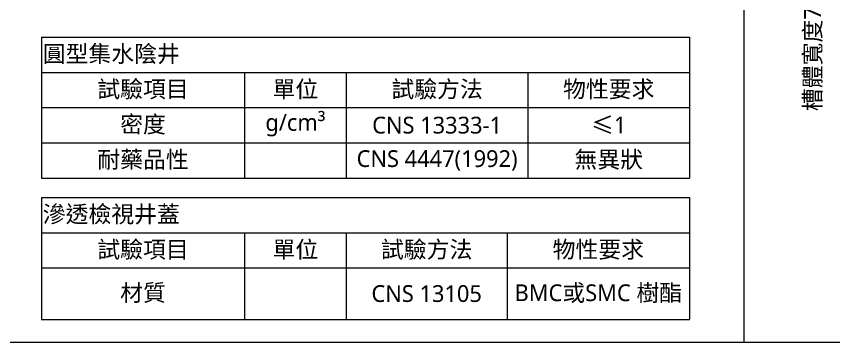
# Model space of a CAD drawing. Header units: millimetres. Extents: x 5208 to 9408, y 10 to 2980.
# Drawn here: x 7330 to 8306, y 1899 to 2288 of the extents above; entities that cross this region are included whole.
import ezdxf

# ---------------------------------------------------------------- set-up
doc = ezdxf.new("R2010")
doc.units = ezdxf.units.MM
doc.styles.add('微軟正黑體-20', font='Microsoft JhengHei.ttf', dxfattribs={"height": 20})

msp = doc.modelspace()

# ---------------------------------------------------------------- linework, layer by layer
at = {"lineweight": 5}
for p, q in [((8198.54, 2779.54), (8198.54, 1898.71)), ((7359.82, 2262.97), (8133.78, 2262.97)), ((7359.82, 2262.97), (7359.82, 2094.97)), ((8133.78, 2262.97), (8133.78, 2094.97)), ((7359.82, 2220.97), (8133.78, 2220.97)), ((7602.25, 2220.97), (7602.25, 2094.97)), ((7723.77, 2220.97), (7723.77, 2094.97)), ((7940.74, 2220.97), (7940.74, 2094.97)), ((7359.82, 2178.97), (8133.78, 2178.97)), ((7359.82, 2136.97), (8133.78, 2136.97)), ((7359.82, 2094.97), (8133.78, 2094.97)), ((7359.82, 2071.73), (8133.78, 2071.73)), ((7359.82, 2071.73), (7359.82, 1926.43)), ((8133.78, 2071.73), (8133.78, 1926.43)), ((7359.82, 2029.73), (8133.78, 2029.73)), ((7602.25, 2029.73), (7602.25, 1926.43)), ((7723.77, 2029.73), (7723.77, 1926.43)), ((7915.76, 2029.73), (7915.76, 1926.43)), ((7359.82, 1987.73), (8133.78, 1987.73)), ((7359.82, 1926.43), (8133.78, 1926.43)), ((9219.71, 1898.71), (5394.91, 1898.71))]:
    msp.add_line(p, q, dxfattribs=at)

# ---------------------------------------------------------------- texts
at = {"lineweight": 5, "style": '微軟正黑體-20'}
msp.add_text('槽體寬度7.08m，共14個主體+2片側板', height=20, rotation=90, dxfattribs=at).set_placement((8290.57, 2174.76))
at = {"lineweight": 5, "char_height": 20, "style": '微軟正黑體-20'}
for s, insert, width, attachment_point in [('{\\C256;圓型集水陰井}', (7361.32, 2241.97), 770.9554, 4), ('{\\C256;試驗項目}', (7481.03, 2199.97), 239.4236, 5), ('單位', (7663.01, 2199.97), 118.5215, 5), ('試驗方法', (7832.26, 2199.97), 213.9771, 5), ('物性要求', (8037.26, 2199.97), 190.0333, 5), ('{\\C256;密度}', (7481.03, 2157.97), 239.4236, 5), ('{\\C256;g/cm³}', (7663.01, 2157.97), 118.5215, 5), ('{\\C256;CNS 13333-1}', (7832.26, 2157.97), 213.9771, 5), ('{\\fSimSun|b0|i0|c134|p2;\\C256;≤\\fMicrosoft JhengHei|b0|i0|c136|p34;1}', (8037.26, 2157.97), 190.0333, 5), ('耐藥品性', (7481.03, 2115.97), 239.4236, 5), ('{\\C256;CNS 4447(1992)}', (7832.26, 2115.97), 213.9771, 5), ('無異狀', (8037.26, 2115.97), 190.0333, 5), ('{\\C256;滲透檢視井蓋}', (7361.32, 2050.73), 770.9554, 4), ('{\\C256;試驗項目}', (7481.03, 2008.73), 239.4236, 5), ('單位', (7663.01, 2008.73), 118.5215, 5), ('試驗方法', (7819.77, 2008.73), 188.9955, 5), ('物性要求', (8024.77, 2008.73), 215.0149, 5), ('{\\C256;材質}', (7481.03, 1957.08), 239.4236, 5), ('{\\C256;CNS 13105}', (7819.77, 1957.08), 188.9955, 5), ('{\\C256;BMC或SMC 樹酯}', (8024.77, 1957.08), 215.0149, 5)]:
    msp.add_mtext(s, dxfattribs=dict(at, insert=insert, width=width, attachment_point=attachment_point))

doc.saveas('drawing.dxf')
